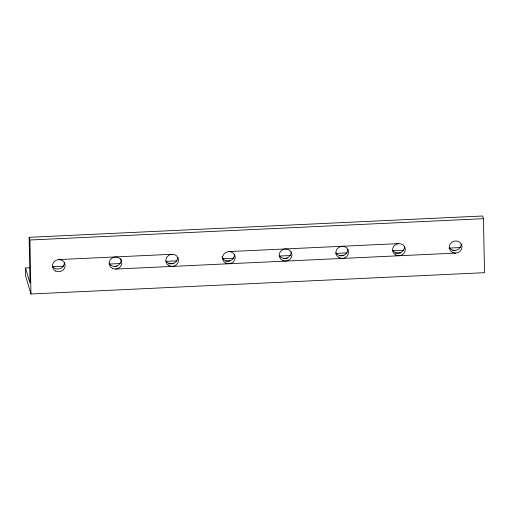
<?xml version="1.0" encoding="UTF-8"?>
<svg xmlns="http://www.w3.org/2000/svg" width="510" height="510" viewBox="0 0 510 510"><rect width="100%" height="100%" fill="white"/><g stroke="black" fill="none" stroke-linecap="round" stroke-linejoin="round"><path stroke-width="0.76" d="M25.5 267.992L30.013 283.209L29.134 237.316L482.664 216.004L483.461 218.688L484.5 272.684L30.963 293.996L25.653 276.095L25.5 267.992L29.478 267.807M29.134 237.316L29.924 240L483.461 218.688M58.675 259.59L172.061 254.267M228.748 251.602L398.826 243.608M52.555 266.724L63.693 266.201M109.044 264.065L120.188 263.542M166.337 261.375L176.677 260.89M222.825 258.723L233.969 258.2M279.321 256.065L290.458 255.542M335.816 253.413L346.953 252.89M393.102 250.722L403.448 250.238M448.8 248.102L460.734 247.541M114.801 266.392L117.192 266.277M168.721 263.855L173.859 263.619M225.809 261.177L230.042 260.98M283.292 258.474L287.468 258.277M339.979 255.81L343.95 255.625M395.116 253.221L400.624 252.96M452.58 250.518L454.958 250.41M115.598 269.076L455.755 253.094M29.924 240L30.963 293.996M64.375 262.682A6.407 6.05 -16.5 0 1 59.759 268.77A6.407 6.05 -16.5 0 1 52.53 266.277M120.819 258.455A6.407 6.05 -16.5 0 1 117.236 265.812A6.407 6.05 -16.5 0 1 109.223 263.613M177.754 257.352A6.407 6.05 -16.5 0 1 173.145 263.44A6.407 6.05 -16.5 0 1 165.916 260.948M234.447 254.688A6.407 6.05 -16.5 0 1 229.022 260.973A6.407 6.05 -16.5 0 1 221.939 256.849M291.14 252.023A6.407 6.05 -16.5 0 1 286.524 258.117A6.407 6.05 -16.5 0 1 279.295 255.625M347.833 249.364A6.407 6.05 -16.5 0 1 343.217 255.453A6.407 6.05 -16.5 0 1 335.988 252.96M461.219 244.035A6.407 6.05 -16.5 0 1 456.603 250.123A6.407 6.05 -16.5 0 1 449.374 247.63M404.526 246.7A6.407 6.05 -16.5 0 1 399.91 252.788A6.407 6.05 -16.5 0 1 392.681 250.295M55.705 271.078A6.407 6.05 -16.5 0 0 65.172 265.366A6.407 6.05 -16.5 0 0 55.501 260.553A6.407 6.05 -16.5 0 0 55.705 271.078M112.398 268.413A6.407 6.05 -16.5 0 0 121.858 262.701A6.407 6.05 -16.5 0 0 112.194 257.894A6.407 6.05 -16.5 0 0 112.398 268.413M169.09 265.748A6.407 6.05 -16.5 0 0 178.551 260.036A6.407 6.05 -16.5 0 0 168.887 255.23A6.407 6.05 -16.5 0 0 169.09 265.748M225.777 263.083A6.407 6.05 -16.5 0 0 235.244 257.378A6.407 6.05 -16.5 0 0 225.579 252.565A6.407 6.05 -16.5 0 0 225.777 263.083M282.47 260.419A6.407 6.05 -16.5 0 0 291.937 254.713A6.407 6.05 -16.5 0 0 282.272 249.9A6.407 6.05 -16.5 0 0 282.47 260.419M339.163 257.76A6.407 6.05 -16.5 0 0 348.63 252.048A6.407 6.05 -16.5 0 0 338.959 247.235A6.407 6.05 -16.5 0 0 339.163 257.76M452.548 252.431A6.407 6.05 -16.5 0 0 462.015 246.719A6.407 6.05 -16.5 0 0 452.344 241.906A6.407 6.05 -16.5 0 0 452.548 252.431M395.856 255.096A6.407 6.05 -16.5 0 0 405.322 249.384A6.407 6.05 -16.5 0 0 395.652 244.57A6.407 6.05 -16.5 0 0 395.856 255.096"/></g></svg>
